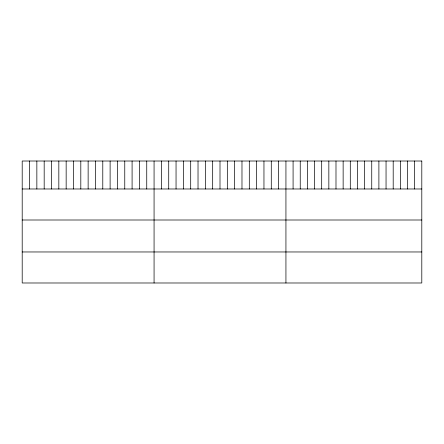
<?xml version="1.0" encoding="UTF-8"?>
<svg xmlns="http://www.w3.org/2000/svg" width="444" height="444" viewBox="0 0 444 444"><rect width="100%" height="100%" fill="white"/><g stroke="black" fill="none" stroke-linecap="round" stroke-linejoin="round"><path stroke-width="0.67" d="M22.2 188.978L421.8 188.978M22.2 220.002L421.8 220.002M22.2 251.964L421.8 251.964M414.652 161.011L414.652 188.978M407.498 161.011L407.498 188.978M400.349 161.011L400.349 188.978M393.195 161.011L393.195 188.978M386.047 161.011L386.047 188.978M378.893 161.011L378.893 188.978M371.745 161.011L371.745 188.978M364.596 161.011L364.596 188.978M357.442 161.011L357.442 188.978M350.294 161.011L350.294 188.978M343.14 161.011L343.14 188.978M335.991 161.011L335.991 188.978M328.843 161.011L328.843 188.978M321.689 161.011L321.689 188.978M314.541 161.011L314.541 188.978M307.387 161.011L307.387 188.978M300.238 161.011L300.238 188.978M293.084 161.011L293.084 188.978M285.936 161.011L285.936 282.989M278.61 161.011L278.61 188.978M271.284 161.011L271.284 188.978M263.958 161.011L263.958 188.978M256.632 161.011L256.632 188.978M249.306 161.011L249.306 188.978M241.98 161.011L241.98 188.978M234.654 161.011L234.654 188.978M227.328 161.011L227.328 188.978M220.002 161.011L220.002 188.978M212.676 161.011L212.676 188.978M205.35 161.011L205.35 188.978M198.024 161.011L198.024 188.978M190.698 161.011L190.698 188.978M183.372 161.011L183.372 188.978M176.046 161.011L176.046 188.978M168.72 161.011L168.72 188.978M161.394 161.011L161.394 188.978M154.068 161.011L154.068 282.989M146.742 161.011L146.742 188.978M139.416 161.011L139.416 188.978M132.09 161.011L132.09 188.978M124.764 161.011L124.764 188.978M117.438 161.011L117.438 188.978M110.112 161.011L110.112 188.978M102.786 161.011L102.786 188.978M95.46 161.011L95.46 188.978M88.134 161.011L88.134 188.978M80.808 161.011L80.808 188.978M73.482 161.011L73.482 188.978M66.156 161.011L66.156 188.978M58.83 161.011L58.83 188.978M51.504 161.011L51.504 188.978M44.178 161.011L44.178 188.978M36.852 161.011L36.852 188.978M29.526 161.011L29.526 188.978M421.8 161.011L22.2 161.011L22.2 282.989L421.8 282.989L421.8 161.011"/></g></svg>
